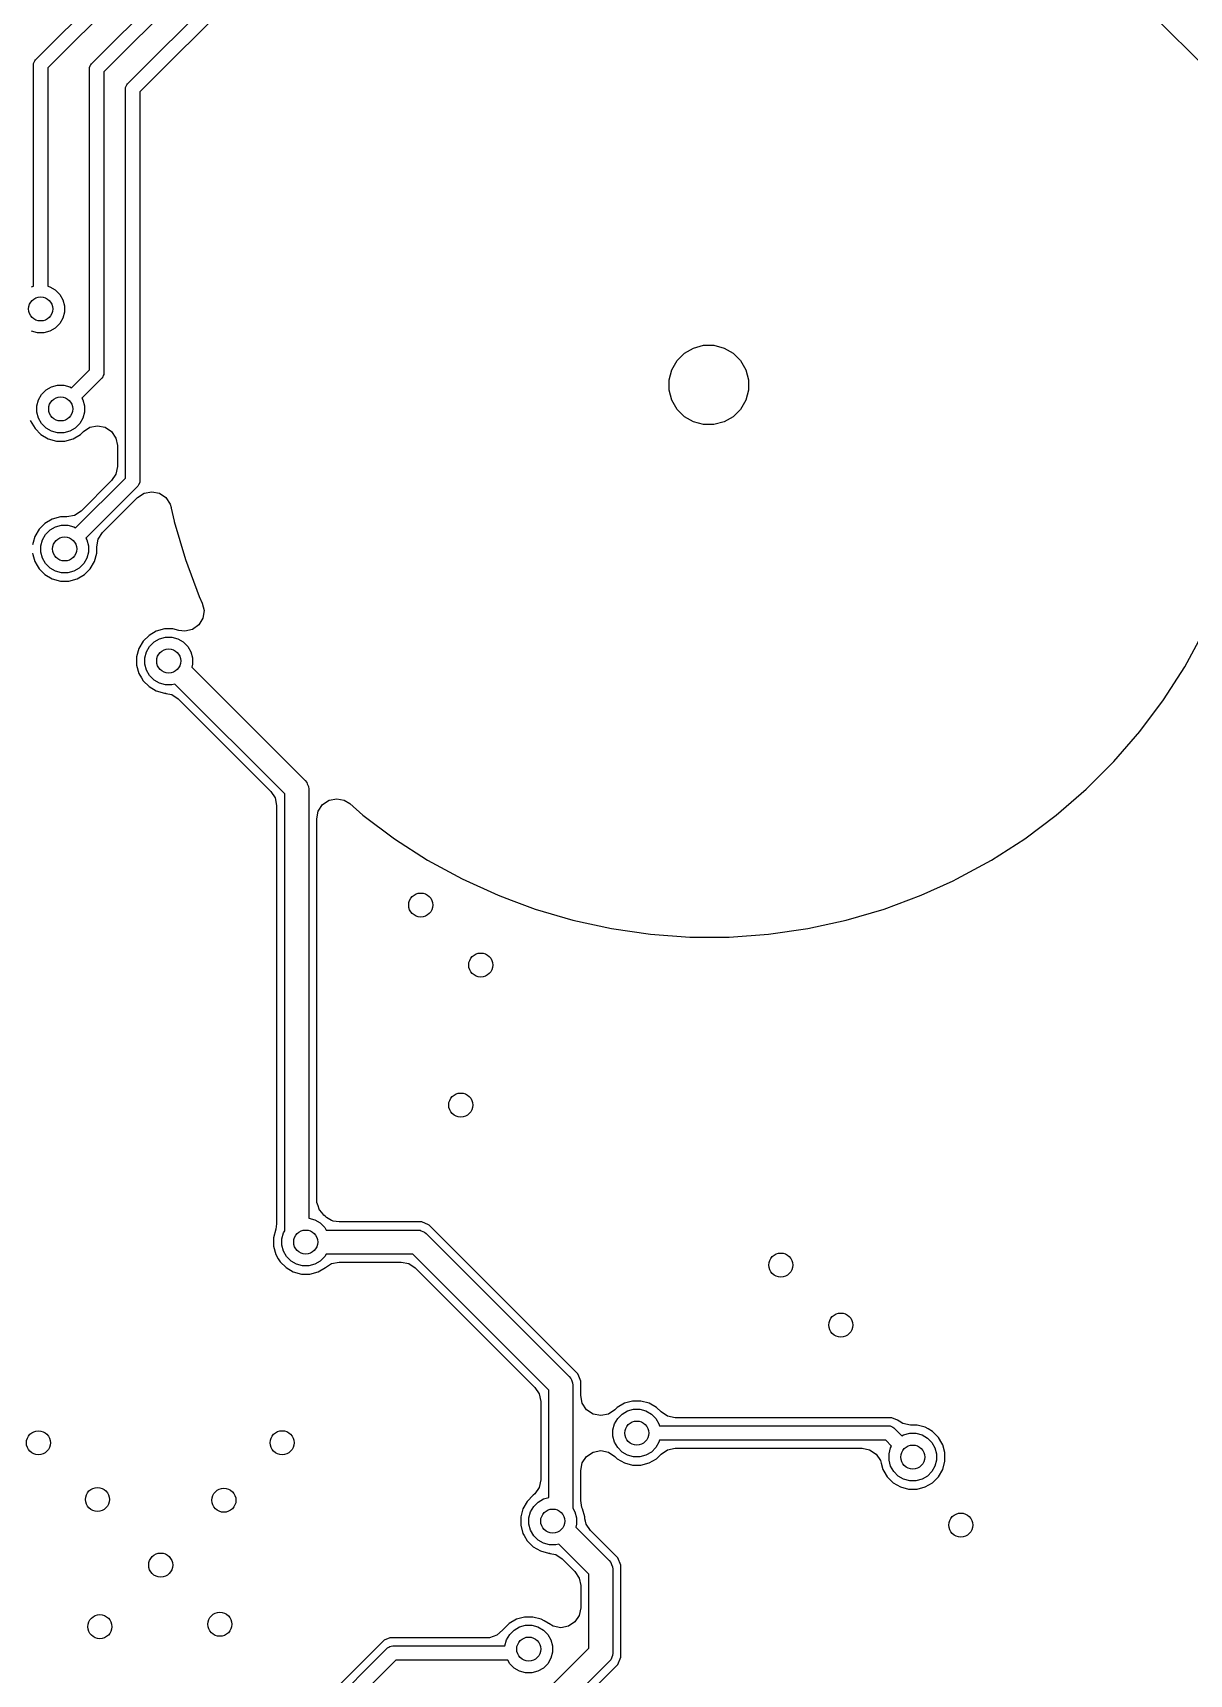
# Model space of a CAD drawing. Header units: inches. Extents: x 2.6 to 14.2, y -7.9 to -3.5.
# Drawn here: x 9.12 to 9.689, y -5.365 to -4.558 of the extents above; entities that cross this region are included whole.
import ezdxf

# ---------------------------------------------------------------- set-up
doc = ezdxf.new("R2010")
doc.units = ezdxf.units.IN
doc.header["$MEASUREMENT"] = 0
doc.layers.add('B.Cu', color=153, linetype='CONTINUOUS', true_color=0x4d7fc4)

msp = doc.modelspace()

# ---------------------------------------------------------------- linework, layer by layer
at = {"layer": 'B.Cu', "linetype": 'CONTINUOUS'}
for p, q in [((9.12171, -4.57092), (9.28706, -4.40557)), ((9.29103, -4.41161), (9.12776, -4.57489)), ((9.14927, -4.57289), (9.29494, -4.42722)), ((9.29891, -4.43327), (9.15531, -4.57686)), ((9.16698, -4.58273), (9.30675, -4.44297)), ((9.31072, -4.44902), (9.17303, -4.5867)), ((9.73484, -4.61229), (9.57156, -4.44902)), ((9.12074, -4.57273), (9.12127, -4.57146)), ((9.12127, -4.57146), (9.12171, -4.57092)), ((9.12127, -4.57146), (9.12127, -4.57146)), ((9.12067, -4.57343), (9.12074, -4.57273)), ((9.12067, -4.68233), (9.12067, -4.57343)), ((9.12776, -4.57489), (9.12776, -4.68233)), ((9.14823, -4.57539), (9.1483, -4.5747)), ((9.14823, -4.72353), (9.14823, -4.57539)), ((9.1483, -4.5747), (9.14881, -4.57347)), ((9.14881, -4.57347), (9.14883, -4.57343)), ((9.14883, -4.57343), (9.14927, -4.57289)), ((9.15531, -4.57686), (9.15531, -4.725)), ((9.16594, -4.58524), (9.16601, -4.58454)), ((9.16594, -4.77668), (9.16594, -4.58524)), ((9.16601, -4.58454), (9.16641, -4.58358)), ((9.16641, -4.58358), (9.16654, -4.58327)), ((9.16654, -4.58327), (9.16698, -4.58273)), ((9.17303, -4.5867), (9.17303, -4.77815)), ((9.11969, -4.68259), (9.12067, -4.68233)), ((9.12776, -4.68233), (9.12873, -4.68259)), ((9.12873, -4.68259), (9.1314, -4.68413)), ((9.1314, -4.68413), (9.13358, -4.68631)), ((9.13358, -4.68631), (9.13512, -4.68898)), ((9.13512, -4.68898), (9.13592, -4.69196)), ((9.13592, -4.69196), (9.13592, -4.69505)), ((9.13358, -4.70069), (9.1314, -4.70287)), ((9.13512, -4.69802), (9.13358, -4.70069)), ((9.13592, -4.69505), (9.13512, -4.69802)), ((9.12267, -4.70521), (9.11969, -4.70442)), ((9.12575, -4.70521), (9.12267, -4.70521)), ((9.12873, -4.70442), (9.12575, -4.70521)), ((9.1314, -4.70287), (9.12873, -4.70442)), ((9.43734, -4.71892), (9.44097, -4.71529)), ((9.44097, -4.71529), (9.44542, -4.71272)), ((9.44542, -4.71272), (9.45038, -4.71139)), ((9.45038, -4.71139), (9.45552, -4.71139)), ((9.45552, -4.71139), (9.46049, -4.71272)), ((9.46049, -4.71272), (9.46494, -4.71529)), ((9.46494, -4.71529), (9.46857, -4.71892)), ((9.13945, -4.73231), (9.14823, -4.72353)), ((9.43344, -4.72834), (9.43477, -4.72337)), ((9.43477, -4.72337), (9.43734, -4.71892)), ((9.46857, -4.71892), (9.47114, -4.72337)), ((9.47114, -4.72337), (9.47247, -4.72834)), ((9.12687, -4.73335), (9.12954, -4.7318)), ((9.12954, -4.7318), (9.13251, -4.73101)), ((9.13251, -4.73101), (9.1356, -4.73101)), ((9.1356, -4.73101), (9.13857, -4.7318)), ((9.13857, -4.7318), (9.13945, -4.73231)), ((9.15428, -4.72751), (9.14446, -4.73732)), ((9.15472, -4.72697), (9.15428, -4.72751)), ((9.15499, -4.7263), (9.15472, -4.72697)), ((9.15525, -4.72569), (9.15499, -4.7263)), ((9.15531, -4.725), (9.15525, -4.72569)), ((9.43344, -4.73347), (9.43344, -4.72834)), ((9.47247, -4.72834), (9.47247, -4.73347)), ((9.12235, -4.74117), (9.12314, -4.7382)), ((9.12314, -4.7382), (9.12468, -4.73553)), ((9.12468, -4.73553), (9.12687, -4.73335)), ((9.14446, -4.73732), (9.14497, -4.7382)), ((9.14497, -4.7382), (9.14577, -4.74117)), ((9.43477, -4.73844), (9.43344, -4.73347)), ((9.43734, -4.74289), (9.43477, -4.73844)), ((9.47114, -4.73844), (9.46857, -4.74289)), ((9.47247, -4.73347), (9.47114, -4.73844)), ((9.1191, -4.74835), (9.12144, -4.7524)), ((9.12235, -4.74426), (9.12235, -4.74117)), ((9.12314, -4.74724), (9.12235, -4.74426)), ((9.12468, -4.74991), (9.12314, -4.74724)), ((9.14497, -4.74724), (9.14343, -4.74991)), ((9.14577, -4.74426), (9.14497, -4.74724)), ((9.14577, -4.74117), (9.14577, -4.74426)), ((9.44097, -4.74652), (9.43734, -4.74289)), ((9.44542, -4.74909), (9.44097, -4.74652)), ((9.45038, -4.75042), (9.44542, -4.74909)), ((9.46049, -4.74909), (9.45552, -4.75042)), ((9.46494, -4.74652), (9.46049, -4.74909)), ((9.46857, -4.74289), (9.46494, -4.74652)), ((9.12144, -4.7524), (9.12144, -4.7524)), ((9.12144, -4.7524), (9.12144, -4.7524)), ((9.12144, -4.7524), (9.12437, -4.75533)), ((9.12437, -4.75533), (9.12797, -4.75741)), ((9.12687, -4.75209), (9.12468, -4.74991)), ((9.12954, -4.75363), (9.12687, -4.75209)), ((9.13251, -4.75443), (9.12954, -4.75363)), ((9.1356, -4.75443), (9.13251, -4.75443)), ((9.13857, -4.75363), (9.1356, -4.75443)), ((9.14125, -4.75209), (9.13857, -4.75363)), ((9.14014, -4.75741), (9.14374, -4.75533)), ((9.14343, -4.74991), (9.14125, -4.75209)), ((9.14374, -4.75533), (9.14525, -4.75382)), ((9.14525, -4.75382), (9.14843, -4.75169)), ((9.14843, -4.75169), (9.15219, -4.75095)), ((9.15219, -4.75095), (9.15594, -4.75169)), ((9.15594, -4.75169), (9.15912, -4.75382)), ((9.15912, -4.75382), (9.16124, -4.757)), ((9.16124, -4.757), (9.16199, -4.76075)), ((9.45552, -4.75042), (9.45038, -4.75042)), ((9.12797, -4.75741), (9.13198, -4.75848)), ((9.13198, -4.75848), (9.13613, -4.75848)), ((9.13613, -4.75848), (9.14014, -4.75741)), ((9.16199, -4.76075), (9.16199, -4.77098)), ((9.16199, -4.77098), (9.16124, -4.77473)), ((9.14142, -4.80121), (9.16594, -4.77668)), ((9.15912, -4.77791), (9.14406, -4.79298)), ((9.17199, -4.78066), (9.14643, -4.80622)), ((9.16124, -4.77473), (9.15912, -4.77791)), ((9.17243, -4.78012), (9.17199, -4.78066)), ((9.17296, -4.77884), (9.17243, -4.78012)), ((9.17303, -4.77815), (9.17296, -4.77884)), ((9.15466, -4.80358), (9.17192, -4.78632)), ((9.17192, -4.78632), (9.1751, -4.78419)), ((9.1751, -4.78419), (9.17886, -4.78345)), ((9.17886, -4.78345), (9.18261, -4.78419)), ((9.18261, -4.78419), (9.18579, -4.78632)), ((9.18579, -4.78632), (9.18791, -4.7895)), ((9.18791, -4.7895), (9.18844, -4.79117)), ((9.12994, -4.79692), (9.12634, -4.799)), ((9.13395, -4.79585), (9.12994, -4.79692)), ((9.13712, -4.79585), (9.13395, -4.79585)), ((9.14088, -4.7951), (9.13712, -4.79585)), ((9.14406, -4.79298), (9.14088, -4.7951)), ((9.18844, -4.79117), (9.1885, -4.79148)), ((9.1885, -4.79148), (9.18991, -4.79795)), ((9.12133, -4.80553), (9.12054, -4.80848)), ((9.12341, -4.80193), (9.12133, -4.80553)), ((9.12634, -4.799), (9.12341, -4.80193)), ((9.12511, -4.80709), (9.12665, -4.80442)), ((9.12665, -4.80442), (9.12883, -4.80224)), ((9.12883, -4.80224), (9.1315, -4.8007)), ((9.1315, -4.8007), (9.13448, -4.7999)), ((9.13448, -4.7999), (9.13757, -4.7999)), ((9.13757, -4.7999), (9.14054, -4.8007)), ((9.14054, -4.8007), (9.14142, -4.80121)), ((9.15254, -4.80676), (9.15466, -4.80358)), ((9.18991, -4.79795), (9.18994, -4.7981)), ((9.18994, -4.7981), (9.19541, -4.81672)), ((9.12054, -4.80848), (9.12026, -4.80954)), ((9.12026, -4.81369), (9.12041, -4.81428)), ((9.12431, -4.81007), (9.12511, -4.80709)), ((9.12431, -4.81316), (9.12431, -4.81007)), ((9.12511, -4.81613), (9.12431, -4.81316)), ((9.14643, -4.80622), (9.14694, -4.80709)), ((9.14694, -4.80709), (9.14773, -4.81007)), ((9.14773, -4.81316), (9.14694, -4.81613)), ((9.14773, -4.81007), (9.14773, -4.81316)), ((9.15072, -4.8177), (9.15179, -4.81369)), ((9.15179, -4.81051), (9.15254, -4.80676)), ((9.15179, -4.81369), (9.15179, -4.81051)), ((9.12041, -4.81428), (9.12133, -4.8177)), ((9.12133, -4.8177), (9.1225, -4.81972)), ((9.1225, -4.81972), (9.12341, -4.8213)), ((9.12341, -4.8213), (9.12634, -4.82423)), ((9.12665, -4.8188), (9.12511, -4.81613)), ((9.12883, -4.82098), (9.12665, -4.8188)), ((9.1315, -4.82253), (9.12883, -4.82098)), ((9.14321, -4.82098), (9.14054, -4.82253)), ((9.14539, -4.8188), (9.14321, -4.82098)), ((9.14694, -4.81613), (9.14539, -4.8188)), ((9.14571, -4.82423), (9.14864, -4.8213)), ((9.14864, -4.8213), (9.15072, -4.8177)), ((9.19541, -4.81672), (9.19541, -4.81672)), ((9.19541, -4.81672), (9.19541, -4.81672)), ((9.19541, -4.81672), (9.20219, -4.83491)), ((9.12634, -4.82423), (9.12994, -4.82631)), ((9.12994, -4.82631), (9.13395, -4.82738)), ((9.13448, -4.82332), (9.1315, -4.82253)), ((9.13395, -4.82738), (9.1381, -4.82738)), ((9.13757, -4.82332), (9.13448, -4.82332)), ((9.14054, -4.82253), (9.13757, -4.82332)), ((9.1381, -4.82738), (9.14211, -4.82631)), ((9.14211, -4.82631), (9.14571, -4.82423)), ((9.20219, -4.83491), (9.20371, -4.83822)), ((9.20397, -4.84572), (9.20196, -4.84897)), ((9.20371, -4.83822), (9.20459, -4.84194)), ((9.20459, -4.84194), (9.20397, -4.84572)), ((9.17752, -4.85411), (9.17459, -4.85705)), ((9.18112, -4.85204), (9.17752, -4.85411)), ((9.18513, -4.85096), (9.18112, -4.85204)), ((9.18928, -4.85096), (9.18513, -4.85096)), ((9.19225, -4.85176), (9.18928, -4.85096)), ((9.18928, -4.85096), (9.18928, -4.85096)), ((9.19514, -4.85209), (9.19225, -4.85176)), ((9.19886, -4.85121), (9.19514, -4.85209)), ((9.20196, -4.84897), (9.19886, -4.85121)), ((9.68714, -4.86959), (9.69644, -4.85256)), ((9.17251, -4.86065), (9.17144, -4.86466)), ((9.17459, -4.85705), (9.17251, -4.86065)), ((9.17549, -4.86519), (9.17629, -4.86221)), ((9.17629, -4.86221), (9.17783, -4.85954)), ((9.17783, -4.85954), (9.18001, -4.85736)), ((9.18001, -4.85736), (9.18268, -4.85582)), ((9.18268, -4.85582), (9.18566, -4.85502)), ((9.18566, -4.85502), (9.18875, -4.85502)), ((9.18875, -4.85502), (9.19172, -4.85582)), ((9.19172, -4.85582), (9.19439, -4.85736)), ((9.19439, -4.85736), (9.19658, -4.85954)), ((9.19658, -4.85954), (9.19812, -4.86221)), ((9.19812, -4.86221), (9.19891, -4.86519)), ((9.17144, -4.86466), (9.17144, -4.86881)), ((9.17144, -4.86881), (9.17251, -4.87282)), ((9.17549, -4.86827), (9.17549, -4.86519)), ((9.17629, -4.87125), (9.17549, -4.86827)), ((9.19891, -4.86827), (9.19853, -4.86971)), ((9.19853, -4.86971), (9.25437, -4.92555)), ((9.19891, -4.86519), (9.19891, -4.86827)), ((9.67665, -4.88591), (9.68714, -4.86959)), ((9.17251, -4.87282), (9.17381, -4.87506)), ((9.17381, -4.87506), (9.17459, -4.87641)), ((9.17459, -4.87641), (9.17752, -4.87935)), ((9.17783, -4.87392), (9.17629, -4.87125)), ((9.18001, -4.8761), (9.17783, -4.87392)), ((9.18268, -4.87764), (9.18001, -4.8761)), ((9.18566, -4.87844), (9.18268, -4.87764)), ((9.18875, -4.87844), (9.18566, -4.87844)), ((9.19018, -4.87806), (9.18875, -4.87844)), ((9.24429, -4.93217), (9.19018, -4.87806)), ((9.17752, -4.87935), (9.18112, -4.88143)), ((9.18112, -4.88143), (9.18513, -4.8825)), ((9.18513, -4.8825), (9.18513, -4.8825)), ((9.18513, -4.8825), (9.18577, -4.88258)), ((9.18577, -4.88258), (9.18576, -4.88266)), ((9.18576, -4.88266), (9.18872, -4.88325)), ((9.18872, -4.88325), (9.1919, -4.88537)), ((9.1919, -4.88537), (9.23746, -4.93094)), ((9.66502, -4.90145), (9.67665, -4.88591)), ((9.65231, -4.91612), (9.66502, -4.90145)), ((9.63859, -4.92984), (9.65231, -4.91612)), ((9.25437, -4.92555), (9.25511, -4.92644)), ((9.25511, -4.92644), (9.25538, -4.9271)), ((9.23746, -4.93094), (9.23959, -4.93412)), ((9.23959, -4.93412), (9.24033, -4.93787)), ((9.24429, -5.1471), (9.24429, -4.93217)), ((9.25538, -4.9271), (9.25599, -4.92857)), ((9.25599, -4.92857), (9.2561, -4.92972)), ((9.2561, -4.92972), (9.2561, -5.14094)), ((9.26611, -4.93527), (9.26986, -4.93453)), ((9.26986, -4.93453), (9.27361, -4.93527)), ((9.62392, -4.94255), (9.63859, -4.92984)), ((9.24033, -4.93787), (9.24033, -5.14372)), ((9.26006, -4.94433), (9.26081, -4.94058)), ((9.26081, -4.94058), (9.26293, -4.9374)), ((9.26293, -4.9374), (9.26611, -4.93527)), ((9.27361, -4.93527), (9.27628, -4.93692)), ((9.27628, -4.93692), (9.28277, -4.94255)), ((9.28277, -4.94255), (9.28277, -4.94255)), ((9.28277, -4.94255), (9.29831, -4.95417)), ((9.60839, -4.95417), (9.62392, -4.94255)), ((9.26006, -5.13194), (9.26006, -4.94433)), ((9.29831, -4.95417), (9.29831, -4.95417)), ((9.29831, -4.95417), (9.31463, -4.96467)), ((9.59206, -4.96467), (9.60839, -4.95417)), ((9.31463, -4.96467), (9.33166, -4.97397)), ((9.57503, -4.97397), (9.59206, -4.96467)), ((9.33166, -4.97397), (9.33166, -4.97397)), ((9.33166, -4.97397), (9.33166, -4.97397)), ((9.33166, -4.97397), (9.34931, -4.98203)), ((9.55738, -4.98203), (9.57314, -4.97483)), ((9.57314, -4.97483), (9.57503, -4.97397)), ((9.34931, -4.98203), (9.34931, -4.98203)), ((9.34931, -4.98203), (9.35572, -4.98442)), ((9.5392, -4.98881), (9.55738, -4.98203)), ((9.55738, -4.98203), (9.55738, -4.98203)), ((9.55738, -4.98203), (9.55738, -4.98203)), ((9.55738, -4.98203), (9.55738, -4.98203)), ((9.35572, -4.98442), (9.3675, -4.98881)), ((9.3675, -4.98881), (9.3675, -4.98881)), ((9.3675, -4.98881), (9.3675, -4.98881)), ((9.3675, -4.98881), (9.3675, -4.98881)), ((9.3675, -4.98881), (9.38612, -4.99428)), ((9.52058, -4.99428), (9.5392, -4.98881)), ((9.38612, -4.99428), (9.40508, -4.9984)), ((9.40508, -4.9984), (9.42429, -5.00116)), ((9.48241, -5.00116), (9.50161, -4.9984)), ((9.50161, -4.9984), (9.52058, -4.99428)), ((9.42429, -5.00116), (9.44364, -5.00255)), ((9.44364, -5.00255), (9.44364, -5.00255)), ((9.44364, -5.00255), (9.46305, -5.00255)), ((9.46305, -5.00255), (9.48241, -5.00116)), ((9.46305, -5.00255), (9.46305, -5.00255)), ((9.26011, -5.13274), (9.26006, -5.13194)), ((9.2601, -5.13285), (9.26011, -5.13274)), ((9.26012, -5.13292), (9.2601, -5.13285)), ((9.26014, -5.13322), (9.26012, -5.13292)), ((9.2607, -5.13486), (9.26014, -5.13322)), ((9.26119, -5.13651), (9.2607, -5.13486)), ((9.26131, -5.13666), (9.26119, -5.13651)), ((9.26137, -5.13684), (9.26131, -5.13666)), ((9.26251, -5.13814), (9.26137, -5.13684)), ((9.24033, -5.14372), (9.24, -5.14626)), ((9.2561, -5.14094), (9.25616, -5.14094)), ((9.25616, -5.14094), (9.25913, -5.14173)), ((9.25913, -5.14173), (9.2618, -5.14328)), ((9.2618, -5.14328), (9.26398, -5.14546)), ((9.2636, -5.13948), (9.26251, -5.13814)), ((9.26416, -5.13995), (9.2636, -5.13948)), ((9.2643, -5.14003), (9.26416, -5.13995)), ((9.2645, -5.14023), (9.2643, -5.14003)), ((9.26485, -5.14052), (9.2645, -5.14023)), ((9.26736, -5.14204), (9.26485, -5.14052)), ((9.26787, -5.14214), (9.26736, -5.14204)), ((9.26821, -5.14234), (9.26787, -5.14214)), ((9.26967, -5.1425), (9.26821, -5.14234)), ((9.27111, -5.14278), (9.26967, -5.1425)), ((9.31169, -5.14278), (9.27111, -5.14278)), ((9.31508, -5.14418), (9.31169, -5.14278)), ((9.31532, -5.14428), (9.31508, -5.14418)), ((9.3857, -5.21467), (9.31532, -5.14428)), ((9.24, -5.14626), (9.23885, -5.15057)), ((9.23885, -5.15057), (9.23885, -5.15472)), ((9.2429, -5.1511), (9.2437, -5.14813)), ((9.2429, -5.15419), (9.2429, -5.1511)), ((9.2437, -5.14813), (9.24429, -5.1471)), ((9.26398, -5.14546), (9.26473, -5.14674)), ((9.26473, -5.14674), (9.30973, -5.14674)), ((9.30973, -5.14674), (9.31088, -5.14685)), ((9.31088, -5.14685), (9.31142, -5.14708)), ((9.31142, -5.14708), (9.31301, -5.14774)), ((9.31301, -5.14774), (9.31391, -5.14847)), ((9.31391, -5.14847), (9.38429, -5.21886)), ((9.23885, -5.15472), (9.23992, -5.15873)), ((9.23992, -5.15873), (9.24114, -5.16085)), ((9.24114, -5.16085), (9.242, -5.16233)), ((9.2437, -5.15717), (9.2429, -5.15419)), ((9.24524, -5.15984), (9.2437, -5.15717)), ((9.24742, -5.16202), (9.24524, -5.15984)), ((9.26398, -5.15984), (9.2618, -5.16202)), ((9.26473, -5.15855), (9.26398, -5.15984)), ((9.30729, -5.15855), (9.26473, -5.15855)), ((9.37421, -5.22548), (9.30729, -5.15855)), ((9.242, -5.16233), (9.24493, -5.16526)), ((9.24493, -5.16526), (9.24853, -5.16734)), ((9.25009, -5.16356), (9.24742, -5.16202)), ((9.24853, -5.16734), (9.25254, -5.16841)), ((9.25307, -5.16436), (9.25009, -5.16356)), ((9.25254, -5.16841), (9.25669, -5.16841)), ((9.25616, -5.16436), (9.25307, -5.16436)), ((9.25913, -5.16356), (9.25616, -5.16436)), ((9.25669, -5.16841), (9.2607, -5.16734)), ((9.2618, -5.16202), (9.25913, -5.16356)), ((9.2607, -5.16734), (9.2643, -5.16526)), ((9.2643, -5.16526), (9.26481, -5.16487)), ((9.2643, -5.16526), (9.2643, -5.16526)), ((9.26481, -5.16487), (9.26485, -5.16493)), ((9.26485, -5.16493), (9.26736, -5.16325)), ((9.26736, -5.16325), (9.27111, -5.16251)), ((9.27111, -5.16251), (9.30159, -5.16251)), ((9.30159, -5.16251), (9.30534, -5.16325)), ((9.30534, -5.16325), (9.30852, -5.16538)), ((9.30852, -5.16538), (9.36738, -5.22425)), ((9.38848, -5.21744), (9.3857, -5.21467)), ((9.38895, -5.21859), (9.38848, -5.21744)), ((9.36738, -5.22425), (9.36951, -5.22743)), ((9.37421, -5.27837), (9.37421, -5.22548)), ((9.38429, -5.21886), (9.38503, -5.21975)), ((9.38503, -5.21975), (9.38535, -5.22052)), ((9.38535, -5.22052), (9.38591, -5.22188)), ((9.38591, -5.22188), (9.38602, -5.22303)), ((9.38602, -5.22303), (9.38602, -5.28359)), ((9.38998, -5.22107), (9.38895, -5.21859)), ((9.38998, -5.22823), (9.38998, -5.22107)), ((9.36951, -5.22743), (9.37026, -5.23118)), ((9.37026, -5.23118), (9.37026, -5.26963)), ((9.39073, -5.23198), (9.38998, -5.22823)), ((9.39285, -5.23516), (9.39073, -5.23198)), ((9.41143, -5.23196), (9.40784, -5.23404)), ((9.41544, -5.23089), (9.41143, -5.23196)), ((9.4196, -5.23089), (9.41544, -5.23089)), ((9.42361, -5.23196), (9.4196, -5.23089)), ((9.4272, -5.23404), (9.42361, -5.23196)), ((9.39603, -5.23728), (9.39285, -5.23516)), ((9.39978, -5.23803), (9.39603, -5.23728)), ((9.40353, -5.23728), (9.39978, -5.23803)), ((9.40672, -5.23516), (9.40353, -5.23728)), ((9.40661, -5.24213), (9.40815, -5.23946)), ((9.40784, -5.23404), (9.40672, -5.23516)), ((9.40784, -5.23404), (9.40784, -5.23404)), ((9.40784, -5.23404), (9.40784, -5.23404)), ((9.40815, -5.23946), (9.41033, -5.23728)), ((9.41033, -5.23728), (9.413, -5.23574)), ((9.413, -5.23574), (9.41598, -5.23494)), ((9.41598, -5.23494), (9.41906, -5.23494)), ((9.41906, -5.23494), (9.42204, -5.23574)), ((9.42204, -5.23574), (9.42471, -5.23728)), ((9.42471, -5.23728), (9.42689, -5.23946)), ((9.42689, -5.23946), (9.42843, -5.24213)), ((9.42945, -5.23628), (9.4272, -5.23404)), ((9.4272, -5.23404), (9.4272, -5.23404)), ((9.43263, -5.23841), (9.42945, -5.23628)), ((9.43638, -5.23915), (9.43263, -5.23841)), ((9.54303, -5.23915), (9.43638, -5.23915)), ((9.54578, -5.2403), (9.54303, -5.23915)), ((9.54303, -5.23915), (9.54303, -5.23915)), ((9.54659, -5.24083), (9.54578, -5.2403)), ((9.54666, -5.24072), (9.54659, -5.24083)), ((9.54849, -5.24195), (9.54666, -5.24072)), ((9.40581, -5.24511), (9.40661, -5.24213)), ((9.40581, -5.2482), (9.40581, -5.24511)), ((9.40661, -5.25117), (9.40581, -5.2482)), ((9.42843, -5.24213), (9.42869, -5.24311)), ((9.42869, -5.24311), (9.54154, -5.24311)), ((9.54154, -5.24311), (9.54223, -5.24318)), ((9.54223, -5.24318), (9.54313, -5.24355)), ((9.54313, -5.24355), (9.5435, -5.24371)), ((9.5435, -5.24371), (9.54404, -5.24415)), ((9.54404, -5.24415), (9.54795, -5.24806)), ((9.54795, -5.24806), (9.54883, -5.24755)), ((9.55225, -5.2427), (9.54849, -5.24195)), ((9.54883, -5.24755), (9.5518, -5.24675)), ((9.5518, -5.24675), (9.55489, -5.24675)), ((9.55542, -5.2427), (9.55225, -5.2427)), ((9.55489, -5.24675), (9.55787, -5.24755)), ((9.55943, -5.24377), (9.55542, -5.2427)), ((9.55787, -5.24755), (9.56054, -5.24909)), ((9.56095, -5.24465), (9.55943, -5.24377)), ((9.56054, -5.24909), (9.56272, -5.25127)), ((9.56303, -5.24585), (9.56095, -5.24465)), ((9.56596, -5.24878), (9.56303, -5.24585)), ((9.56762, -5.25165), (9.56596, -5.24878)), ((9.39285, -5.25815), (9.39603, -5.25602)), ((9.39603, -5.25602), (9.39978, -5.25528)), ((9.39978, -5.25528), (9.40353, -5.25602)), ((9.40353, -5.25602), (9.40672, -5.25815)), ((9.40815, -5.25384), (9.40661, -5.25117)), ((9.41033, -5.25602), (9.40815, -5.25384)), ((9.413, -5.25757), (9.41033, -5.25602)), ((9.41598, -5.25836), (9.413, -5.25757)), ((9.42204, -5.25757), (9.41906, -5.25836)), ((9.42471, -5.25602), (9.42204, -5.25757)), ((9.42689, -5.25384), (9.42471, -5.25602)), ((9.42843, -5.25117), (9.42689, -5.25384)), ((9.4272, -5.25927), (9.42883, -5.25765)), ((9.42869, -5.2502), (9.42843, -5.25117)), ((9.54007, -5.2502), (9.42869, -5.2502)), ((9.42883, -5.25765), (9.42945, -5.25702)), ((9.42945, -5.25702), (9.43263, -5.2549)), ((9.43263, -5.2549), (9.43638, -5.25415)), ((9.43638, -5.25415), (9.52835, -5.25415)), ((9.52835, -5.25415), (9.5321, -5.2549)), ((9.5321, -5.2549), (9.53528, -5.25702)), ((9.53528, -5.25702), (9.5374, -5.26021)), ((9.54294, -5.25307), (9.54007, -5.2502)), ((9.54164, -5.25692), (9.54243, -5.25394)), ((9.54164, -5.26001), (9.54164, -5.25692)), ((9.54243, -5.25394), (9.54294, -5.25307)), ((9.56272, -5.25127), (9.56426, -5.25394)), ((9.56426, -5.25394), (9.56506, -5.25692)), ((9.56506, -5.25692), (9.56506, -5.26001)), ((9.56804, -5.25238), (9.56762, -5.25165)), ((9.56905, -5.25616), (9.56804, -5.25238)), ((9.56911, -5.25639), (9.56905, -5.25616)), ((9.56911, -5.26054), (9.56911, -5.25639)), ((9.38998, -5.26508), (9.39073, -5.26133)), ((9.38998, -5.27977), (9.38998, -5.26508)), ((9.39073, -5.26133), (9.39285, -5.25815)), ((9.40672, -5.25815), (9.40784, -5.25927)), ((9.40784, -5.25927), (9.41143, -5.26135)), ((9.41143, -5.26135), (9.41544, -5.26242)), ((9.41544, -5.26242), (9.4196, -5.26242)), ((9.41906, -5.25836), (9.41598, -5.25836)), ((9.4196, -5.26242), (9.42361, -5.26135)), ((9.42361, -5.26135), (9.4272, -5.25927)), ((9.5374, -5.26021), (9.53781, -5.26142)), ((9.53781, -5.26142), (9.53865, -5.26455)), ((9.53865, -5.26455), (9.53914, -5.26539)), ((9.53914, -5.26539), (9.54073, -5.26815)), ((9.54243, -5.26298), (9.54164, -5.26001)), ((9.54398, -5.26565), (9.54243, -5.26298)), ((9.54616, -5.26783), (9.54398, -5.26565)), ((9.56272, -5.26565), (9.56054, -5.26783)), ((9.56426, -5.26298), (9.56272, -5.26565)), ((9.56506, -5.26001), (9.56426, -5.26298)), ((9.56596, -5.26815), (9.56804, -5.26455)), ((9.56804, -5.26455), (9.56911, -5.26054)), ((9.36951, -5.27338), (9.36738, -5.27656)), ((9.37026, -5.26963), (9.36951, -5.27338)), ((9.54073, -5.26815), (9.54366, -5.27108)), ((9.54366, -5.27108), (9.54726, -5.27316)), ((9.54883, -5.26938), (9.54616, -5.26783)), ((9.54726, -5.27316), (9.55127, -5.27423)), ((9.5518, -5.27017), (9.54883, -5.26938)), ((9.55489, -5.27017), (9.5518, -5.27017)), ((9.55787, -5.26938), (9.55489, -5.27017)), ((9.55542, -5.27423), (9.55943, -5.27316)), ((9.56054, -5.26783), (9.55787, -5.26938)), ((9.55943, -5.27316), (9.56303, -5.27108)), ((9.56303, -5.27108), (9.56596, -5.26815)), ((9.36356, -5.28028), (9.36149, -5.28387)), ((9.36657, -5.27727), (9.36356, -5.28028)), ((9.36738, -5.27656), (9.36657, -5.27727)), ((9.36681, -5.28277), (9.36899, -5.28059)), ((9.36899, -5.28059), (9.37166, -5.27905)), ((9.37166, -5.27905), (9.37421, -5.27837)), ((9.39021, -5.28093), (9.38998, -5.27977)), ((9.39027, -5.28212), (9.39021, -5.28093)), ((9.39057, -5.28335), (9.39027, -5.28212)), ((9.55127, -5.27423), (9.55542, -5.27423)), ((9.36149, -5.28387), (9.36041, -5.28788)), ((9.36041, -5.28788), (9.36041, -5.29204)), ((9.36447, -5.28842), (9.36527, -5.28544)), ((9.36447, -5.2915), (9.36447, -5.28842)), ((9.36527, -5.28544), (9.36681, -5.28277)), ((9.38602, -5.28359), (9.38709, -5.28544)), ((9.38709, -5.28544), (9.38789, -5.28842)), ((9.38789, -5.28842), (9.38789, -5.2915)), ((9.39087, -5.28387), (9.39057, -5.28335)), ((9.39195, -5.28788), (9.39087, -5.28387)), ((9.39195, -5.28892), (9.39195, -5.28788)), ((9.39224, -5.29008), (9.39195, -5.28892)), ((9.3927, -5.29147), (9.39224, -5.29008)), ((9.36041, -5.29204), (9.36149, -5.29605)), ((9.36149, -5.29605), (9.36206, -5.29703)), ((9.36206, -5.29703), (9.36356, -5.29964)), ((9.36527, -5.29448), (9.36447, -5.2915)), ((9.36681, -5.29715), (9.36527, -5.29448)), ((9.36899, -5.29933), (9.36681, -5.29715)), ((9.38789, -5.2915), (9.38751, -5.29294)), ((9.38751, -5.29294), (9.40398, -5.30941)), ((9.39482, -5.29465), (9.3927, -5.29147)), ((9.40539, -5.30522), (9.39482, -5.29465)), ((9.36356, -5.29964), (9.3665, -5.30258)), ((9.3665, -5.30258), (9.37009, -5.30465)), ((9.37166, -5.30087), (9.36899, -5.29933)), ((9.37009, -5.30465), (9.37411, -5.30573)), ((9.37464, -5.30167), (9.37166, -5.30087)), ((9.37411, -5.30573), (9.37411, -5.30573)), ((9.37411, -5.30573), (9.37474, -5.30581)), ((9.37772, -5.30167), (9.37464, -5.30167)), ((9.37474, -5.30581), (9.37473, -5.30589)), ((9.37473, -5.30589), (9.37769, -5.30647)), ((9.37769, -5.30647), (9.38087, -5.3086)), ((9.37916, -5.30129), (9.37772, -5.30167)), ((9.3939, -5.31603), (9.37916, -5.30129)), ((9.40816, -5.308), (9.40539, -5.30522)), ((9.38087, -5.3086), (9.38707, -5.3148)), ((9.40398, -5.30941), (9.40471, -5.3103)), ((9.40471, -5.3103), (9.40513, -5.31131)), ((9.40513, -5.31131), (9.4056, -5.31243)), ((9.4056, -5.31243), (9.40571, -5.31358)), ((9.40571, -5.31358), (9.40571, -5.35492)), ((9.40967, -5.31162), (9.40816, -5.308)), ((9.40967, -5.35688), (9.40967, -5.31162)), ((9.38707, -5.3148), (9.38919, -5.31798)), ((9.38919, -5.31798), (9.38994, -5.32173)), ((9.38994, -5.32173), (9.38994, -5.33265)), ((9.3939, -5.35248), (9.3939, -5.31603)), ((9.35828, -5.33826), (9.35469, -5.34034)), ((9.36229, -5.33719), (9.35828, -5.33826)), ((9.36645, -5.33719), (9.36229, -5.33719)), ((9.37046, -5.33826), (9.36645, -5.33719)), ((9.3719, -5.33909), (9.37046, -5.33826)), ((9.38919, -5.3364), (9.38707, -5.33958)), ((9.38994, -5.33265), (9.38919, -5.3364)), ((9.34864, -5.34611), (9.34501, -5.34734)), ((9.35151, -5.34359), (9.34864, -5.34611)), ((9.35175, -5.34327), (9.35151, -5.34359)), ((9.35469, -5.34034), (9.35175, -5.34327)), ((9.35346, -5.34843), (9.355, -5.34576)), ((9.355, -5.34576), (9.35718, -5.34358)), ((9.35718, -5.34358), (9.35985, -5.34204)), ((9.35985, -5.34204), (9.36283, -5.34124)), ((9.36283, -5.34124), (9.36591, -5.34124)), ((9.36591, -5.34124), (9.36889, -5.34204)), ((9.36889, -5.34204), (9.37156, -5.34358)), ((9.37156, -5.34358), (9.37374, -5.34576)), ((9.37386, -5.34023), (9.3719, -5.33909)), ((9.37374, -5.34576), (9.37528, -5.34843)), ((9.37405, -5.34034), (9.37386, -5.34023)), ((9.37417, -5.34043), (9.37405, -5.34034)), ((9.37639, -5.34171), (9.37417, -5.34043)), ((9.38014, -5.34245), (9.37639, -5.34171)), ((9.38389, -5.34171), (9.38014, -5.34245)), ((9.38707, -5.33958), (9.38389, -5.34171)), ((9.16802, -5.47933), (9.29494, -5.35242)), ((9.29108, -5.35067), (9.22913, -5.41263)), ((9.29319, -5.34856), (9.29108, -5.35067)), ((9.29108, -5.35067), (9.29108, -5.35067)), ((9.29108, -5.35067), (9.29108, -5.35067)), ((9.29595, -5.34742), (9.29319, -5.34856)), ((9.29494, -5.35242), (9.29547, -5.35198)), ((9.29547, -5.35198), (9.296, -5.35176)), ((9.34373, -5.34742), (9.29595, -5.34742)), ((9.296, -5.35176), (9.29675, -5.35145)), ((9.29675, -5.35145), (9.29744, -5.35138)), ((9.29744, -5.35138), (9.35267, -5.35138)), ((9.34501, -5.34734), (9.34373, -5.34742)), ((9.35267, -5.35138), (9.35346, -5.34843)), ((9.37177, -5.37461), (9.3939, -5.35248)), ((9.37528, -5.34843), (9.37608, -5.35141)), ((9.37608, -5.35449), (9.37528, -5.35747)), ((9.37608, -5.35141), (9.37608, -5.35449)), ((9.40571, -5.35492), (9.4056, -5.35607)), ((9.29891, -5.35846), (9.17199, -5.48538)), ((9.35403, -5.35846), (9.29891, -5.35846)), ((9.355, -5.36014), (9.35403, -5.35846)), ((9.35718, -5.36232), (9.355, -5.36014)), ((9.35985, -5.36386), (9.35718, -5.36232)), ((9.37156, -5.36232), (9.36889, -5.36386)), ((9.37374, -5.36014), (9.37156, -5.36232)), ((9.37528, -5.35747), (9.37374, -5.36014)), ((9.40398, -5.3591), (9.37839, -5.38469)), ((9.40471, -5.3582), (9.40398, -5.3591)), ((9.4056, -5.35607), (9.40471, -5.3582)), ((9.40539, -5.36328), (9.40816, -5.36051)), ((9.40816, -5.36051), (9.40967, -5.35688)), ((9.36283, -5.36466), (9.35985, -5.36386)), ((9.36591, -5.36466), (9.36283, -5.36466)), ((9.36889, -5.36386), (9.36591, -5.36466)), ((9.3798, -5.38887), (9.40539, -5.36328)), ((9.40539, -5.36328), (9.40539, -5.36328))]:
    msp.add_line(p, q, dxfattribs=at)
at = {"layer": 'B.Cu'}
for centre in [(9.12421, -4.6935), (9.13406, -4.74272), (9.13602, -4.81161), (9.1872, -4.86673), (9.31122, -4.98681), (9.34075, -5.01634), (9.33091, -5.08524), (9.25461, -5.15265), (9.48839, -5.16398), (9.51791, -5.1935), (9.41752, -5.24665), (9.1231, -5.25144), (9.24303, -5.25141), (9.55335, -5.25846), (9.15217, -5.27933), (9.21437, -5.27972), (9.37618, -5.28996), (9.57697, -5.29193), (9.18327, -5.31161), (9.15335, -5.34193), (9.2124, -5.34075), (9.36437, -5.35295)]:
    msp.add_circle(centre, 0.00591, dxfattribs=at)

doc.saveas('drawing.dxf')
